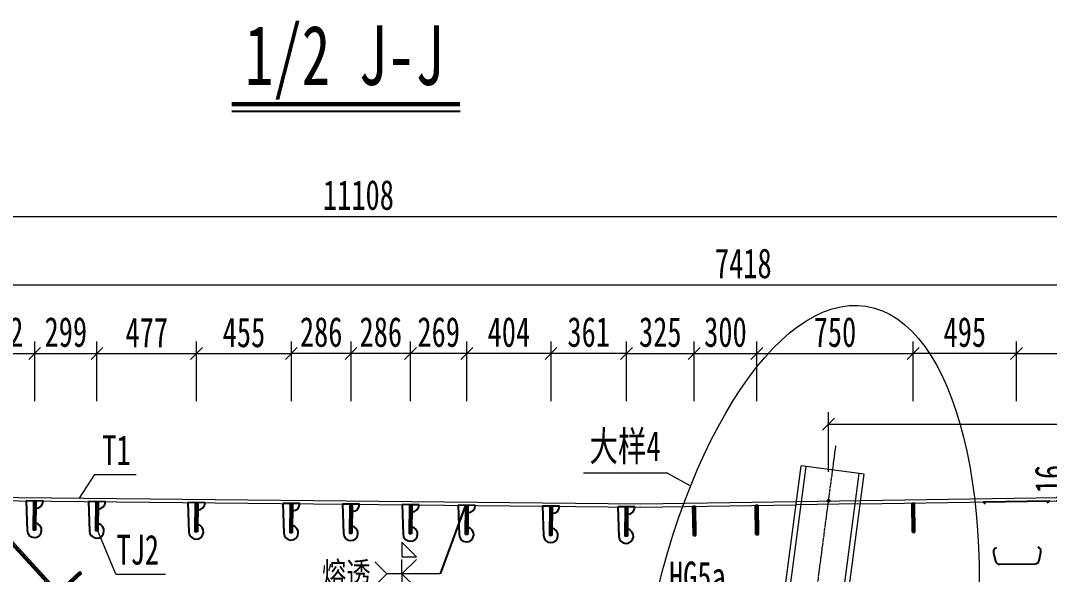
# Model space of a CAD drawing. Header units: millimetres. Extents: x 44597 to 300567, y -113054 to 73044.
# Drawn here: x 143971 to 148903, y -71451 to -68798 of the extents above; entities that cross this region are included whole.
import ezdxf
from ezdxf.enums import TextEntityAlignment as Align

# ---------------------------------------------------------------- set-up
doc = ezdxf.new("R2010")
doc.units = ezdxf.units.MM
doc.linetypes.add('CENTER2', pattern=[28.575, 19.05, -3.175, 3.175, -3.175])
doc.layers.get('Defpoints').update_dxf_attribs({"color": 8})
for name, color, linetype, lineweight in [('Dim', 4, 'Continuous', 15), ('中心线', 2, 'CENTER2', 15), ('文字', 7, 'Continuous', 15), ('标注线及字体', 2, 'Continuous', 15), ('细实线', 4, 'Continuous', 15), ('钢板粗线', 1, 'Continuous', 25), ('钢板细线', 6, 'Continuous', 15)]:
    doc.layers.add(name, color=color, linetype=linetype, lineweight=lineweight)
doc.layers.add('Text', color=4, linetype='Continuous')
doc.styles.add('111', font='', dxfattribs={"width": 0.7})
doc.styles.add('BM_Dim', font='', dxfattribs={"width": 0.85})
doc.styles.add('SMEDI', font='', dxfattribs={"width": 0.75})
doc.styles.get("Standard").update_dxf_attribs({"font": ''})
doc.styles.get('111').set_extended_font_data('仿宋_GB2312')
doc.styles.get('BM_Dim').set_extended_font_data('仿宋_GB2312')
doc.styles.get('SMEDI').set_extended_font_data('仿宋_GB2312')
doc.styles.get('Standard').set_extended_font_data('仿宋_GB2312')
doc.dimstyles.new('200', dxfattribs={"dimscale": 0, "dimtxt": 2.5, "dimasz": 1, "dimexe": 1, "dimexo": 1, "dimgap": 0.6, "dimtad": 1, "dimdec": 0, "dimdsep": 46, "dimtxsty": '111', "dimblk": 'OBLIQUE', "dimcen": 0, "dimclrd": 4, "dimclre": 4, "dimclrt": 4, "dimadec": 1, "dimazin": 2, "dimtfac": 1, "dimtdec": 0, "dimtix": 1, "dimtmove": 2, "dimatfit": 3, "dimfxl": 4, "dimfxlon": 1, "dimtolj": 1, "dimlwd": -1, "dimlwe": -1, "dimarcsym": 0})
doc.dimstyles.new('MSteel_1.0_1.0', dxfattribs={"dimtxt": 3, "dimasz": 1.2, "dimexe": 1, "dimexo": 1, "dimgap": 1, "dimtad": 3, "dimtoh": 1, "dimdec": 0, "dimzin": 0, "dimdsep": 46, "dimtxsty": 'Standard', "dimblk": 'ARCHTICK', "dimcen": 0.09, "dimclrd": 3, "dimclre": 3, "dimadec": 0, "dimazin": 0, "dimtfac": 1, "dimtdec": 4, "dimtofl": 0, "dimtmove": 0, "dimatfit": 3, "dimfxl": 1, "dimtolj": 1, "dimtzin": 0, "dimarcsym": 0})

# ---------------------------------------------------------------- blocks, each defined once
blk = doc.blocks.new('14-160加劲 无过焊孔')
at = {"layer": 'Defpoints'}
blk.add_line((38609.4, 32076.7), (38609.4, 32216.7), dxfattribs=at)
at = {"layer": '钢板粗线', "color": 7}
for p, q in [((38603.4, 32076.7), (38603.4, 32216.7)), ((38603.4, 32216.7), (38615.4, 32216.7)), ((38615.4, 32076.7), (38615.4, 32216.7)), ((38603.4, 32076.7), (38615.4, 32076.7))]:
    blk.add_line(p, q, dxfattribs=at)
blk = doc.blocks.new('_Oblique')
at = {"color": 0, "linetype": 'ByBlock', "lineweight": -2}
blk.add_line((-0.5, -0.5), (0.5, 0.5), dxfattribs=at)
blk = doc.blocks.new('*D2521')
at = {"layer": 'Defpoints', "color": 0, "transparency": 16777216}
for p in [(151144.6, -70064.3), (151144.6, -71049.6), (143726.1, -71080.4)]:
    blk.add_point(p, dxfattribs=at)
at = {"layer": '细实线', "color": 4, "transparency": 16777216}
for p, q in [((143726.1, -70292.8), (143726.1, -70007.1)), ((151144.6, -70292.8), (151144.6, -70007.1)), ((143726.1, -70064.3), (151144.6, -70064.3))]:
    blk.add_line(p, q, dxfattribs=at)
at = {"layer": '细实线', "color": 4, "transparency": 16777216, "xscale": 57.14285714285715, "yscale": 57.14285714285715, "zscale": 57.14285714285715, "rotation": 180}
blk.add_blockref('_Oblique', (143726.1, -70064.3), dxfattribs=at)
at = {"layer": '细实线', "color": 4, "transparency": 16777216, "xscale": 57.14285714285715, "yscale": 57.14285714285715, "zscale": 57.14285714285715}
blk.add_blockref('_Oblique', (151144.6, -70064.3), dxfattribs=at)
at = {"layer": '细实线', "color": 4, "transparency": 16777216, "insert": (147435.4, -69962), "char_height": 142.86, "attachment_point": 5, "style": '111'}
blk.add_mtext('\\A1;7418', dxfattribs=at)
blk = doc.blocks.new('*D2522')
at = {"layer": 'Defpoints', "color": 0, "transparency": 16777216}
for p in [(151144.6, -69736.6), (140036.2, -70150), (151144.6, -71049.6)]:
    blk.add_point(p, dxfattribs=at)
at = {"layer": '细实线', "color": 4, "transparency": 16777216}
for p, q in [((140036.2, -69965.2), (140036.2, -69679.4)), ((151144.6, -69965.2), (151144.6, -69679.4)), ((140036.2, -69736.6), (151144.6, -69736.6))]:
    blk.add_line(p, q, dxfattribs=at)
at = {"layer": '细实线', "color": 4, "transparency": 16777216, "xscale": 57.14285714285715, "yscale": 57.14285714285715, "zscale": 57.14285714285715, "rotation": 180}
blk.add_blockref('_Oblique', (140036.2, -69736.6), dxfattribs=at)
at = {"layer": '细实线', "color": 4, "transparency": 16777216, "xscale": 57.14285714285715, "yscale": 57.14285714285715, "zscale": 57.14285714285715}
blk.add_blockref('_Oblique', (151144.6, -69736.6), dxfattribs=at)
at = {"layer": '细实线', "color": 4, "transparency": 16777216, "insert": (145590.4, -69634.4), "char_height": 142.86, "attachment_point": 5, "style": '111'}
blk.add_mtext('\\A1;11108', dxfattribs=at)
blk = doc.blocks.new('全融透2')
at = {"layer": 'Dim'}
blk.add_line((0, 0), (-4.479, 0), dxfattribs=at)
for points in [[(-3.227, 2.645), (-3.227, 1.414), (-1.995, 1.414)], [(-3.227, -2.645), (-3.227, -1.414), (-1.995, -1.414)]]:
    blk.add_lwpolyline(points, close=True, dxfattribs=at)
for points in [[(-5.479, 1), (-4.479, 0), (-5.479, -1)], [(-1.995, 1.206), (-3.227, 0), (-3.227, 1.206)], [(-1.995, -1.206), (-3.227, 0), (-3.227, -1.206)]]:
    blk.add_lwpolyline(points, dxfattribs=at)
at = {"layer": 'Text', "style": 'SMEDI', "width": 0.75}
blk.add_text('熔透', height=2, dxfattribs=at).set_placement((-9.923, 0), align=Align.MIDDLE_LEFT)
blk = doc.blocks.new('_ArchTick')
at = {"color": 0, "linetype": 'ByBlock', "const_width": 0.15}
blk.add_lwpolyline([(-0.5, -0.5), (0.5, 0.5)], dxfattribs=at)
blk = doc.blocks.new('*D2531')
at = {"layer": 'Defpoints', "color": 0, "transparency": 16777216}
for p in [(145268.8, -70393), (144813.9, -71045.4), (145268.8, -71063.8)]:
    blk.add_point(p, dxfattribs=at)
at = {"layer": '细实线', "color": 4, "transparency": 16777216}
for p, q in [((144813.9, -70621.5), (144813.9, -70335.8)), ((145268.8, -70621.5), (145268.8, -70335.8)), ((144813.9, -70393), (145268.8, -70393))]:
    blk.add_line(p, q, dxfattribs=at)
at = {"layer": '细实线', "color": 4, "transparency": 16777216, "xscale": 57.14285714285715, "yscale": 57.14285714285715, "zscale": 57.14285714285715, "rotation": 180}
blk.add_blockref('_Oblique', (144813.9, -70393), dxfattribs=at)
at = {"layer": '细实线', "color": 4, "transparency": 16777216, "xscale": 57.14285714285715, "yscale": 57.14285714285715, "zscale": 57.14285714285715}
blk.add_blockref('_Oblique', (145268.8, -70393), dxfattribs=at)
at = {"layer": '细实线', "color": 4, "transparency": 16777216, "insert": (145041.4, -70292.3), "char_height": 142.86, "attachment_point": 5, "style": '111'}
blk.add_mtext('\\A1;455', dxfattribs=at)
blk = doc.blocks.new('*D2532')
at = {"layer": 'Defpoints', "color": 0, "transparency": 16777216}
for p in [(147199.8, -70393), (146874.8, -71101.5), (147199.8, -71124.8)]:
    blk.add_point(p, dxfattribs=at)
at = {"layer": '细实线', "color": 4, "transparency": 16777216}
for p, q in [((146874.8, -70621.5), (146874.8, -70335.8)), ((147199.8, -70621.5), (147199.8, -70335.8)), ((146874.8, -70393), (147199.8, -70393))]:
    blk.add_line(p, q, dxfattribs=at)
at = {"layer": '细实线', "color": 4, "transparency": 16777216, "xscale": 57.14285714285715, "yscale": 57.14285714285715, "zscale": 57.14285714285715, "rotation": 180}
blk.add_blockref('_Oblique', (146874.8, -70393), dxfattribs=at)
at = {"layer": '细实线', "color": 4, "transparency": 16777216, "xscale": 57.14285714285715, "yscale": 57.14285714285715, "zscale": 57.14285714285715}
blk.add_blockref('_Oblique', (147199.8, -70393), dxfattribs=at)
at = {"layer": '细实线', "color": 4, "transparency": 16777216, "insert": (147037.3, -70290.7), "char_height": 142.86, "attachment_point": 5, "style": '111'}
blk.add_mtext('\\A1;325', dxfattribs=at)
blk = doc.blocks.new('12-140加劲 有过焊孔')
at = {"layer": 'Defpoints'}
blk.add_line((0, 0), (0, 140), dxfattribs=at)
at = {"layer": '钢板粗线', "color": 7}
for p, q in [((-6, 0), (-6, 140)), ((-6, 140), (6, 140)), ((6, 0), (6, 140)), ((41, 0), (35, 141.5)), ((-41, 0), (41, 0))]:
    blk.add_line(p, q, dxfattribs=at)
for centre, start, end in [((0, 140), 2.441, 260.1291), ((-6, 0), 90, 180)]:
    blk.add_arc(centre, 35, start, end, dxfattribs=at)
blk = doc.blocks.new('*D6217')
at = {"layer": 'Defpoints', "color": 0}
for p in [(-211.2, 2946.2), (-2011.1, 2237.5), (-211.2, 2264.5)]:
    blk.add_point(p, dxfattribs=at)
at = {"layer": '细实线', "color": 4}
for p, q in [((-2011.1, 2717.6), (-2011.1, 3003.3)), ((-211.2, 2717.6), (-211.2, 3003.3)), ((-2011.1, 2946.2), (-211.2, 2946.2))]:
    blk.add_line(p, q, dxfattribs=at)
at = {"layer": '细实线', "color": 4, "xscale": 57.14285714285715, "yscale": 57.14285714285715, "zscale": 57.14285714285715, "rotation": 180}
blk.add_blockref('_Oblique', (-2011.1, 2946.2), dxfattribs=at)
at = {"layer": '细实线', "color": 4, "xscale": 57.14285714285715, "yscale": 57.14285714285715, "zscale": 57.14285714285715}
blk.add_blockref('_Oblique', (-211.2, 2946.2), dxfattribs=at)
at = {"layer": '细实线', "color": 4, "insert": (-1111.1, 3048.4), "char_height": 142.86, "attachment_point": 5, "style": '111'}
blk.add_mtext('\\A1;3×600', dxfattribs=at)
blk = doc.blocks.new('*D6224')
at = {"layer": 'Defpoints', "color": 0}
for p in [(-2506, 2946.2), (-2506, 2230.2), (-2011.1, 2237.5)]:
    blk.add_point(p, dxfattribs=at)
at = {"layer": '细实线', "color": 4}
for p, q in [((-2506, 2717.6), (-2506, 3003.3)), ((-2011.1, 2717.6), (-2011.1, 3003.3)), ((-2011.1, 2946.2), (-2506, 2946.2))]:
    blk.add_line(p, q, dxfattribs=at)
at = {"layer": '细实线', "color": 4, "xscale": 57.14285714285715, "yscale": 57.14285714285715, "zscale": 57.14285714285715, "rotation": 180}
blk.add_blockref('_Oblique', (-2506, 2946.2), dxfattribs=at)
at = {"layer": '细实线', "color": 4, "xscale": 57.14285714285715, "yscale": 57.14285714285715, "zscale": 57.14285714285715}
blk.add_blockref('_Oblique', (-2011.1, 2946.2), dxfattribs=at)
at = {"layer": '细实线', "color": 4, "insert": (-2258.5, 3048.4), "char_height": 142.86, "attachment_point": 5, "style": '111'}
blk.add_mtext('\\A1;495', dxfattribs=at)
blk = doc.blocks.new('U型肋1')
at = {"layer": 'Defpoints'}
blk.add_line((-160, 0), (160, 0), dxfattribs=at)
at = {"layer": '钢板粗线', "color": 6}
for p, q in [((147.8, -9.7), (160, 0)), ((-147.8, -9.7), (-160, 0))]:
    blk.add_line(p, q, dxfattribs=at)
blk.add_lwpolyline([(-98.8, -220.5, 0.414266), (-113.8, -244.5), (-104.5, -284.5, 0.348876), (-85, -300), (85, -300, 0.348876), (104.5, -284.5), (113.8, -244.5, 0.414091), (98.8, -220.5, 0.414091)], format="xyb", dxfattribs=at)
blk = doc.blocks.new('12-140加劲 无过焊孔')
at = {"layer": 'Defpoints'}
blk.add_line((38946.6, 32076.7), (38946.6, 32216.7), dxfattribs=at)
at = {"layer": '钢板粗线', "color": 7}
for p, q in [((38940.6, 32076.7), (38940.6, 32216.7)), ((38940.6, 32216.7), (38952.6, 32216.7)), ((38952.6, 32076.7), (38952.6, 32216.7)), ((38940.6, 32076.7), (38952.6, 32076.7))]:
    blk.add_line(p, q, dxfattribs=at)
blk = doc.blocks.new('*D6233')
at = {"layer": 'Defpoints', "color": 0}
for p in [(-1764, 2241.2), (-1632.9, 2259.2), (-1632.6, 2243.2)]:
    blk.add_point(p, dxfattribs=at)
at = {"layer": '细实线', "color": 4}
for p, q in [((-1764.2, 2257.2), (-1765.1, 2314.3)), ((-1690, 2258.3), (-1821.3, 2256.3)), ((-1689.8, 2242.3), (-1821.1, 2240.4)), ((-1764.2, 2257.2), (-1764, 2241.2)), ((-1764, 2241.2), (-1763.1, 2184.1))]:
    blk.add_line(p, q, dxfattribs=at)
at = {"layer": '细实线', "color": 4, "xscale": 57.14285714285715, "yscale": 57.14285714285715, "zscale": 57.14285714285715}
for p, rotation in [((-1764.2, 2257.2), 270.8593722436533), ((-1764, 2241.2), 90.8593722436533)]:
    blk.add_blockref('_Oblique', p, dxfattribs=dict(at, rotation=rotation))
at = {"layer": '细实线', "color": 4, "insert": (-1850.3, 2344.7), "char_height": 142.86, "attachment_point": 5, "rotation": 90.8594, "style": '111'}
blk.add_mtext('\\A1;16', dxfattribs=at)
blk = doc.blocks.new('*D6234')
at = {"layer": 'Defpoints', "color": 0}
for p in [(388.8, 2607.4), (388.8, 2289.5), (-2911.7, 2240)]:
    blk.add_point(p, dxfattribs=at)
at = {"layer": '细实线', "color": 4}
for p, q in [((-2911.7, 2378.9), (-2911.7, 2664.6)), ((388.8, 2378.9), (388.8, 2664.6)), ((-2911.7, 2607.4), (388.8, 2607.4))]:
    blk.add_line(p, q, dxfattribs=at)
at = {"layer": '细实线', "color": 4, "xscale": 57.14285714285715, "yscale": 57.14285714285715, "zscale": 57.14285714285715, "rotation": 180}
blk.add_blockref('_Oblique', (-2911.7, 2607.4), dxfattribs=at)
at = {"layer": '细实线', "color": 4, "xscale": 57.14285714285715, "yscale": 57.14285714285715, "zscale": 57.14285714285715}
blk.add_blockref('_Oblique', (388.8, 2607.4), dxfattribs=at)
at = {"layer": '细实线', "color": 4, "insert": (-1261.4, 2709.7), "char_height": 142.86, "attachment_point": 5, "style": '111'}
blk.add_mtext('\\A1;3300', dxfattribs=at)
blk = doc.blocks.new('*D6235')
at = {"layer": 'Defpoints', "color": 0}
for p in [(-3256, 2946.2), (-3556, 2214.4), (-3256, 2218.8)]:
    blk.add_point(p, dxfattribs=at)
at = {"layer": '细实线', "color": 4}
for p, q in [((-3556, 2717.6), (-3556, 3003.3)), ((-3256, 2717.6), (-3256, 3003.3)), ((-3556, 2946.2), (-3256, 2946.2))]:
    blk.add_line(p, q, dxfattribs=at)
at = {"layer": '细实线', "color": 4, "xscale": 57.14285714285715, "yscale": 57.14285714285715, "zscale": 57.14285714285715, "rotation": 180}
blk.add_blockref('_Oblique', (-3556, 2946.2), dxfattribs=at)
at = {"layer": '细实线', "color": 4, "xscale": 57.14285714285715, "yscale": 57.14285714285715, "zscale": 57.14285714285715}
blk.add_blockref('_Oblique', (-3256, 2946.2), dxfattribs=at)
at = {"layer": '细实线', "color": 4, "insert": (-3406, 3048.4), "char_height": 142.86, "attachment_point": 5, "style": '111'}
blk.add_mtext('\\A1;300', dxfattribs=at)
blk = doc.blocks.new('*D6236')
at = {"layer": 'Defpoints', "color": 0}
for p in [(-2506, 2946.2), (-2506, 2230.1), (-3256, 2218.8)]:
    blk.add_point(p, dxfattribs=at)
at = {"layer": '细实线', "color": 4}
for p, q in [((-3256, 2717.6), (-3256, 3003.3)), ((-2506, 2717.6), (-2506, 3003.3)), ((-3256, 2946.2), (-2506, 2946.2))]:
    blk.add_line(p, q, dxfattribs=at)
at = {"layer": '细实线', "color": 4, "xscale": 57.14285714285715, "yscale": 57.14285714285715, "zscale": 57.14285714285715, "rotation": 180}
blk.add_blockref('_Oblique', (-3256, 2946.2), dxfattribs=at)
at = {"layer": '细实线', "color": 4, "xscale": 57.14285714285715, "yscale": 57.14285714285715, "zscale": 57.14285714285715}
blk.add_blockref('_Oblique', (-2506, 2946.2), dxfattribs=at)
at = {"layer": '细实线', "color": 4, "insert": (-2881, 3048.4), "char_height": 142.86, "attachment_point": 5, "style": '111'}
blk.add_mtext('\\A1;750', dxfattribs=at)
blk = doc.blocks.new('*D2541')
at = {"layer": 'Defpoints', "color": 0, "transparency": 16777216}
for p in [(146513.6, -70393), (146513.6, -71036.2), (146874.8, -71101.5)]:
    blk.add_point(p, dxfattribs=at)
at = {"layer": '细实线', "color": 4, "transparency": 16777216}
for p, q in [((146513.6, -70621.5), (146513.6, -70335.8)), ((146874.8, -70621.5), (146874.8, -70335.8)), ((146874.8, -70393), (146513.6, -70393))]:
    blk.add_line(p, q, dxfattribs=at)
at = {"layer": '细实线', "color": 4, "transparency": 16777216, "xscale": 57.14285714285715, "yscale": 57.14285714285715, "zscale": 57.14285714285715, "rotation": 180}
blk.add_blockref('_Oblique', (146513.6, -70393), dxfattribs=at)
at = {"layer": '细实线', "color": 4, "transparency": 16777216, "xscale": 57.14285714285715, "yscale": 57.14285714285715, "zscale": 57.14285714285715}
blk.add_blockref('_Oblique', (146874.8, -70393), dxfattribs=at)
at = {"layer": '细实线', "color": 4, "transparency": 16777216, "insert": (146694.2, -70290.7), "char_height": 142.86, "attachment_point": 5, "style": '111'}
blk.add_mtext('\\A1;361', dxfattribs=at)
blk = doc.blocks.new('*D2542')
at = {"layer": 'Defpoints', "color": 0, "transparency": 16777216}
for p in [(146109.5, -70393), (146109.5, -71030.7), (146513.6, -71036.2)]:
    blk.add_point(p, dxfattribs=at)
at = {"layer": '细实线', "color": 4, "transparency": 16777216}
for p, q in [((146109.5, -70621.5), (146109.5, -70335.8)), ((146513.6, -70621.5), (146513.6, -70335.8)), ((146513.6, -70393), (146109.5, -70393))]:
    blk.add_line(p, q, dxfattribs=at)
at = {"layer": '细实线', "color": 4, "transparency": 16777216, "xscale": 57.14285714285715, "yscale": 57.14285714285715, "zscale": 57.14285714285715, "rotation": 180}
blk.add_blockref('_Oblique', (146109.5, -70393), dxfattribs=at)
at = {"layer": '细实线', "color": 4, "transparency": 16777216, "xscale": 57.14285714285715, "yscale": 57.14285714285715, "zscale": 57.14285714285715}
blk.add_blockref('_Oblique', (146513.6, -70393), dxfattribs=at)
at = {"layer": '细实线', "color": 4, "transparency": 16777216, "insert": (146311.6, -70290.7), "char_height": 142.86, "attachment_point": 5, "style": '111'}
blk.add_mtext('\\A1;404', dxfattribs=at)
blk = doc.blocks.new('*D2543')
at = {"layer": 'Defpoints', "color": 0, "transparency": 16777216}
for p in [(145840.5, -70393), (145840.5, -71061.9), (146109.5, -71045.4)]:
    blk.add_point(p, dxfattribs=at)
at = {"layer": '细实线', "color": 4, "transparency": 16777216}
for p, q in [((145840.5, -70621.5), (145840.5, -70335.8)), ((146109.5, -70621.5), (146109.5, -70335.8)), ((146109.5, -70393), (145840.5, -70393))]:
    blk.add_line(p, q, dxfattribs=at)
at = {"layer": '细实线', "color": 4, "transparency": 16777216, "xscale": 57.14285714285715, "yscale": 57.14285714285715, "zscale": 57.14285714285715, "rotation": 180}
blk.add_blockref('_Oblique', (145840.5, -70393), dxfattribs=at)
at = {"layer": '细实线', "color": 4, "transparency": 16777216, "xscale": 57.14285714285715, "yscale": 57.14285714285715, "zscale": 57.14285714285715}
blk.add_blockref('_Oblique', (146109.5, -70393), dxfattribs=at)
at = {"layer": '细实线', "color": 4, "transparency": 16777216, "insert": (145975, -70290.7), "char_height": 142.86, "attachment_point": 5, "style": '111'}
blk.add_mtext('\\A1;269', dxfattribs=at)
blk = doc.blocks.new('*D2544')
at = {"layer": 'Defpoints', "color": 0, "transparency": 16777216}
for p in [(145554.7, -70393), (145554.7, -71067.4), (145840.5, -71061.9)]:
    blk.add_point(p, dxfattribs=at)
at = {"layer": '细实线', "color": 4, "transparency": 16777216}
for p, q in [((145554.7, -70621.5), (145554.7, -70335.8)), ((145840.5, -70621.5), (145840.5, -70335.8)), ((145840.5, -70393), (145554.7, -70393))]:
    blk.add_line(p, q, dxfattribs=at)
at = {"layer": '细实线', "color": 4, "transparency": 16777216, "xscale": 57.14285714285715, "yscale": 57.14285714285715, "zscale": 57.14285714285715, "rotation": 180}
blk.add_blockref('_Oblique', (145554.7, -70393), dxfattribs=at)
at = {"layer": '细实线', "color": 4, "transparency": 16777216, "xscale": 57.14285714285715, "yscale": 57.14285714285715, "zscale": 57.14285714285715}
blk.add_blockref('_Oblique', (145840.5, -70393), dxfattribs=at)
at = {"layer": '细实线', "color": 4, "transparency": 16777216, "insert": (145697.6, -70290.7), "char_height": 142.86, "attachment_point": 5, "style": '111'}
blk.add_mtext('\\A1;286', dxfattribs=at)
blk = doc.blocks.new('*D2545')
at = {"layer": 'Defpoints', "color": 0, "transparency": 16777216}
for p in [(145268.8, -70393), (145268.8, -71049), (145554.7, -71067.4)]:
    blk.add_point(p, dxfattribs=at)
at = {"layer": '细实线', "color": 4, "transparency": 16777216}
for p, q in [((145268.8, -70621.5), (145268.8, -70335.8)), ((145554.7, -70621.5), (145554.7, -70335.8)), ((145554.7, -70393), (145268.8, -70393))]:
    blk.add_line(p, q, dxfattribs=at)
at = {"layer": '细实线', "color": 4, "transparency": 16777216, "xscale": 57.14285714285715, "yscale": 57.14285714285715, "zscale": 57.14285714285715, "rotation": 180}
blk.add_blockref('_Oblique', (145268.8, -70393), dxfattribs=at)
at = {"layer": '细实线', "color": 4, "transparency": 16777216, "xscale": 57.14285714285715, "yscale": 57.14285714285715, "zscale": 57.14285714285715}
blk.add_blockref('_Oblique', (145554.7, -70393), dxfattribs=at)
at = {"layer": '细实线', "color": 4, "transparency": 16777216, "insert": (145411.7, -70290.7), "char_height": 142.86, "attachment_point": 5, "style": '111'}
blk.add_mtext('\\A1;286', dxfattribs=at)
blk = doc.blocks.new('*D2546')
at = {"layer": 'Defpoints', "color": 0, "transparency": 16777216}
for p in [(144813.9, -70393), (144813.9, -71022.6), (144337, -71052.2)]:
    blk.add_point(p, dxfattribs=at)
at = {"layer": '细实线', "color": 4, "transparency": 16777216}
for p, q in [((144337, -70621.5), (144337, -70335.8)), ((144813.9, -70621.5), (144813.9, -70335.8)), ((144337, -70393), (144813.9, -70393))]:
    blk.add_line(p, q, dxfattribs=at)
at = {"layer": '细实线', "color": 4, "transparency": 16777216, "xscale": 57.14285714285715, "yscale": 57.14285714285715, "zscale": 57.14285714285715, "rotation": 180}
blk.add_blockref('_Oblique', (144337, -70393), dxfattribs=at)
at = {"layer": '细实线', "color": 4, "transparency": 16777216, "xscale": 57.14285714285715, "yscale": 57.14285714285715, "zscale": 57.14285714285715}
blk.add_blockref('_Oblique', (144813.9, -70393), dxfattribs=at)
at = {"layer": '细实线', "color": 4, "transparency": 16777216, "insert": (144575.5, -70292.3), "char_height": 142.86, "attachment_point": 5, "style": '111'}
blk.add_mtext('\\A1;477', dxfattribs=at)
blk = doc.blocks.new('*D2547')
at = {"layer": 'Defpoints', "color": 0, "transparency": 16777216}
for p in [(144038.3, -70393), (144038.3, -71052.2), (143726.1, -71080.4)]:
    blk.add_point(p, dxfattribs=at)
at = {"layer": '细实线', "color": 4, "transparency": 16777216}
for p, q in [((143726.1, -70621.5), (143726.1, -70335.8)), ((144038.3, -70621.5), (144038.3, -70335.8)), ((143726.1, -70393), (144038.3, -70393))]:
    blk.add_line(p, q, dxfattribs=at)
at = {"layer": '细实线', "color": 4, "transparency": 16777216, "xscale": 57.14285714285715, "yscale": 57.14285714285715, "zscale": 57.14285714285715, "rotation": 180}
blk.add_blockref('_Oblique', (143726.1, -70393), dxfattribs=at)
at = {"layer": '细实线', "color": 4, "transparency": 16777216, "xscale": 57.14285714285715, "yscale": 57.14285714285715, "zscale": 57.14285714285715}
blk.add_blockref('_Oblique', (144038.3, -70393), dxfattribs=at)
at = {"layer": '细实线', "color": 4, "transparency": 16777216, "insert": (143882.2, -70290.7), "char_height": 142.86, "attachment_point": 5, "style": '111'}
blk.add_mtext('\\A1;312', dxfattribs=at)
blk = doc.blocks.new('*D2553')
at = {"layer": 'Defpoints', "color": 0, "transparency": 16777216}
for p in [(144337, -70393), (144337, -71022.6), (144038.3, -71039)]:
    blk.add_point(p, dxfattribs=at)
at = {"layer": '细实线', "color": 4, "transparency": 16777216}
for p, q in [((144038.3, -70621.5), (144038.3, -70335.8)), ((144337, -70621.5), (144337, -70335.8)), ((144038.3, -70393), (144337, -70393))]:
    blk.add_line(p, q, dxfattribs=at)
at = {"layer": '细实线', "color": 4, "transparency": 16777216, "xscale": 57.14285714285715, "yscale": 57.14285714285715, "zscale": 57.14285714285715, "rotation": 180}
blk.add_blockref('_Oblique', (144038.3, -70393), dxfattribs=at)
at = {"layer": '细实线', "color": 4, "transparency": 16777216, "xscale": 57.14285714285715, "yscale": 57.14285714285715, "zscale": 57.14285714285715}
blk.add_blockref('_Oblique', (144337, -70393), dxfattribs=at)
at = {"layer": '细实线', "color": 4, "transparency": 16777216, "insert": (144187.6, -70290.7), "char_height": 142.86, "attachment_point": 5, "style": '111'}
blk.add_mtext('\\A1;299', dxfattribs=at)
blk = doc.blocks.new('ddd')
at = {"layer": '细实线'}
blk.add_circle((-2911.7, 2240), 6.27, dxfattribs=at)
at = {"layer": '细实线', "rotation": 0.8593722439355104}
for p in [(-40964.6, -30567.2), (-42015, -30582.8), (-41715, -30578.3)]:
    blk.add_blockref('12-140加劲 无过焊孔', p, dxfattribs=at)
at = {"layer": '钢板细线', "rotation": 0.8593722436391068}
blk.add_blockref('U型肋1', (-2011.1, 2237.5), dxfattribs=at)
at = {"layer": '细实线'}
for base, p1, p2, override, picture, middle in [((-3256, 2946.2), (-3556, 2214.4), (-3256, 2218.8), {"dimscale": 57.142857, "dimtxsty": '111', "dimblk": 'Oblique'}, '*D6235', (-3406, 3048.4)), ((-2506, 2946.2), (-3256, 2218.8), (-2506, 2230.1), {"dimscale": 57.142857, "dimblk": 'Oblique'}, '*D6236', (-2881, 3048.4)), ((-2506, 2946.2), (-2011.1, 2237.5), (-2506, 2230.2), {"dimscale": 57.142857, "dimblk": 'Oblique'}, '*D6224', (-2258.5, 3048.4)), ((388.8139, 2607.45), (-2911.6836, 2239.9944), (388.8139, 2289.5018), {"dimscale": 57.142857, "dimblk": 'Oblique'}, '*D6234', (-1261.4349, 2709.6894))]:
    dim = blk.add_linear_dim(base=base, p1=p1, p2=p2, dimstyle='200', override=override, dxfattribs=at)
    dim.commit()
    dim.dimension.update_dxf_attribs({"geometry": picture, "text_midpoint": middle})
dim = blk.add_linear_dim(base=(-211.2, 2946.2), p1=(-2011.1, 2237.5), p2=(-211.2, 2264.5), text='3×600', dimstyle='200', override={"dimscale": 57.142857, "dimtxsty": '111', "dimblk": 'Oblique'}, dxfattribs=at)
dim.commit()
dim.dimension.update_dxf_attribs({"geometry": '*D6217', "text_midpoint": (-1111.1, 3048.4)})
dim = blk.add_linear_dim(base=(-1764, 2241.2), p1=(-1632.9, 2259.2), p2=(-1632.6, 2243.2), angle=270.8594, dimstyle='200', override={"dimscale": 57.142857, "dimblk": 'Oblique'}, dxfattribs=at)
dim.commit()
dim.dimension.update_dxf_attribs({"geometry": '*D6233', "text_midpoint": (-1850.3, 2344.7), "dimtype": 161})

msp = doc.modelspace()

# ---------------------------------------------------------------- linework, layer by layer
at = {"color": 4}
msp.add_line((144983.2, -69232.3), (146077.4, -69232.3), dxfattribs=at)
at = {"color": 6, "const_width": 20.6, "elevation": 0}
msp.add_lwpolyline([(144983.2, -69198.1), (146077.4, -69198.1)], dxfattribs=at)
at = {"layer": 'Defpoints'}
msp.add_line((143726.1, -71080.4), (145777.2, -73307.2), dxfattribs=at)
at = {"layer": 'Dim', "color": 8}
for p, q in [((147996.1, -71112.9), (147687.8, -71117.5)), ((147689.9, -71101.5), (147998.2, -71096.9))]:
    msp.add_line(p, q, dxfattribs=at)
at = {"layer": '中心线', "ltscale": 0.6}
msp.add_line((147717.3, -72057), (147879, -70835.6), dxfattribs=at)
at = {"layer": '细实线'}
for p, q in [((144324.9, -70973.3), (144252.1, -71086.6)), ((144324.9, -70973.3), (144524.4, -70973.3)), ((147071.6, -70966.6), (146669.9, -70966.6)), ((147071.6, -70966.6), (147182.9, -71027.8)), ((144427.4, -71450.2), (144341.4, -71242.6)), ((144427.4, -71450.2), (144665.3, -71450.2))]:
    msp.add_line(p, q, dxfattribs=at)
msp.add_ellipse((147732.8, -72008.5), major_axis=(-291.6, -1841.9), ratio=0.42395, dxfattribs=at)
at = {"layer": '钢板细线'}
for p, q in [((147582.4, -71913.8), (147712.6, -70930.5)), ((147606.2, -71916.9), (147736.4, -70933.6)), ((148014.9, -70970.5), (147712.6, -70930.5)), ((147861, -71950.7), (147991.1, -70967.3)), ((147884.8, -71953.8), (148014.9, -70970.5)), ((143731.4, -71096.5), (145767.7, -73307.2)), ((143750.6, -71096.7), (145786.7, -73307.2))]:
    msp.add_line(p, q, dxfattribs=at)
at = {"layer": '钢板细线', "elevation": 0}
for points in [[(140036.2, -71043.5), (146944.6, -71112.7), (147689.9, -71101.5)], [(140036.2, -71059.5), (146944.6, -71128.7), (147687.8, -71117.5)], [(147996.1, -71112.9), (151782.7, -71056.1)], [(147998.2, -71096.9), (151782.7, -71040.1)]]:
    msp.add_lwpolyline(points, dxfattribs=at)

# ---------------------------------------------------------------- block references
at = {"layer": '细实线'}
msp.add_blockref('ddd', (150755.8, -73339.2), dxfattribs=at)
at = {"layer": '细实线', "rotation": 179.4262908401}
for p in [(144038.3, -71099.6), (144336.8, -71102.5), (144813.9, -71107.3), (145268.8, -71111.9), (145554.7, -71114.7), (145840.5, -71117.6), (146109.5, -71120.3), (146513.6, -71124.3), (146874.8, -71128)]:
    msp.add_blockref('12-140加劲 有过焊孔', p, dxfattribs=at)
at = {"layer": '细实线', "color": 8, "xscale": 57.1428571428572, "yscale": 57.1428571428572, "zscale": 57.1428571428572}
msp.add_blockref('全融透2', (145982, -71448.6), dxfattribs=at)
at = {"layer": '钢板细线', "rotation": 312.6489191297477}
msp.add_blockref('14-160加劲 无过焊孔', (94405.3, -64871.4), dxfattribs=at)

# ---------------------------------------------------------------- texts
at = {"layer": '文字', "style": 'BM_Dim', "width": 0.7}
for s, p in [('大样4', (146868.4, -70951.1)), ('T1', (144429.8, -70970.3)), ('TJ2', (144532.3, -71447.1)), ('HG5a', (147214.9, -71575.8))]:
    msp.add_text(s, height=142.86, dxfattribs=at).set_placement(p, align=Align.BOTTOM_CENTER)
at = {"layer": '标注线及字体', "style": '111', "width": 0.7}
msp.add_text('1/2 J-J', height=285.71, dxfattribs=at).set_placement((145522.8, -68987), align=Align.MIDDLE)

# ---------------------------------------------------------------- dimensions: what is measured, and where the dimension line sits
at = {"layer": '细实线'}
for base, p1, p2, override, picture, middle in [((151144.6, -69736.6), (140036.2, -70150), (151144.6, -71049.6), {"dimscale": 57.142857, "dimtxsty": '111', "dimblk": 'Oblique'}, '*D2522', (145590.4, -69634.4)), ((151144.5729, -70064.2721), (143726.1274, -71080.4292), (151144.5729, -71049.6292), {"dimscale": 57.142857, "dimtxsty": '111', "dimblk": 'Oblique'}, '*D2521', (147435.3501, -69962.0327)), ((144038.3, -70393), (143726.1, -71080.4), (144038.3, -71052.2), {"dimscale": 57.142857, "dimblk": 'Oblique'}, '*D2547', (143882.2, -70290.7)), ((144337, -70393), (144038.3, -71039), (144337, -71022.6), {"dimscale": 57.142857, "dimblk": 'Oblique'}, '*D2553', (144187.6, -70290.7)), ((144813.9, -70393), (144337, -71052.2), (144813.9, -71022.6), {"dimscale": 57.142857, "dimblk": 'Oblique'}, '*D2546', (144575.5, -70292.3)), ((145268.8, -70393), (144813.9, -71045.4), (145268.8, -71063.8), {"dimscale": 57.142857, "dimblk": 'Oblique'}, '*D2531', (145041.4, -70292.3)), ((145268.8, -70393), (145554.7, -71067.4), (145268.8, -71049), {"dimscale": 57.142857, "dimblk": 'Oblique'}, '*D2545', (145411.7, -70290.7)), ((145554.7, -70393), (145840.5, -71061.9), (145554.7, -71067.4), {"dimscale": 57.142857, "dimblk": 'Oblique'}, '*D2544', (145697.6, -70290.7)), ((145840.5, -70393), (146109.5, -71045.4), (145840.5, -71061.9), {"dimscale": 57.142857, "dimblk": 'Oblique'}, '*D2543', (145975, -70290.7)), ((146109.5, -70393), (146513.6, -71036.2), (146109.5, -71030.7), {"dimscale": 57.142857, "dimblk": 'Oblique'}, '*D2542', (146311.6, -70290.7)), ((146513.6, -70393), (146874.8, -71101.5), (146513.6, -71036.2), {"dimscale": 57.142857, "dimblk": 'Oblique'}, '*D2541', (146694.2, -70290.7)), ((147199.8, -70393), (146874.8, -71101.5), (147199.8, -71124.8), {"dimscale": 57.142857, "dimtxsty": '111', "dimblk": 'Oblique'}, '*D2532', (147037.3, -70290.7))]:
    dim = msp.add_linear_dim(base=base, p1=p1, p2=p2, dimstyle='200', override=override, dxfattribs=at)
    dim.commit()
    dim.dimension.update_dxf_attribs({"geometry": picture, "text_midpoint": middle})

# ---------------------------------------------------------------- leaders
at = {"layer": 'Dim'}
msp.add_leader([(146103.5, -71120.2), (145982, -71448.6)], dimstyle='MSteel_1.0_1.0', override={"dimscale": 57.142857, "dimclrd": 256}, dxfattribs=at)

doc.saveas('drawing.dxf')
